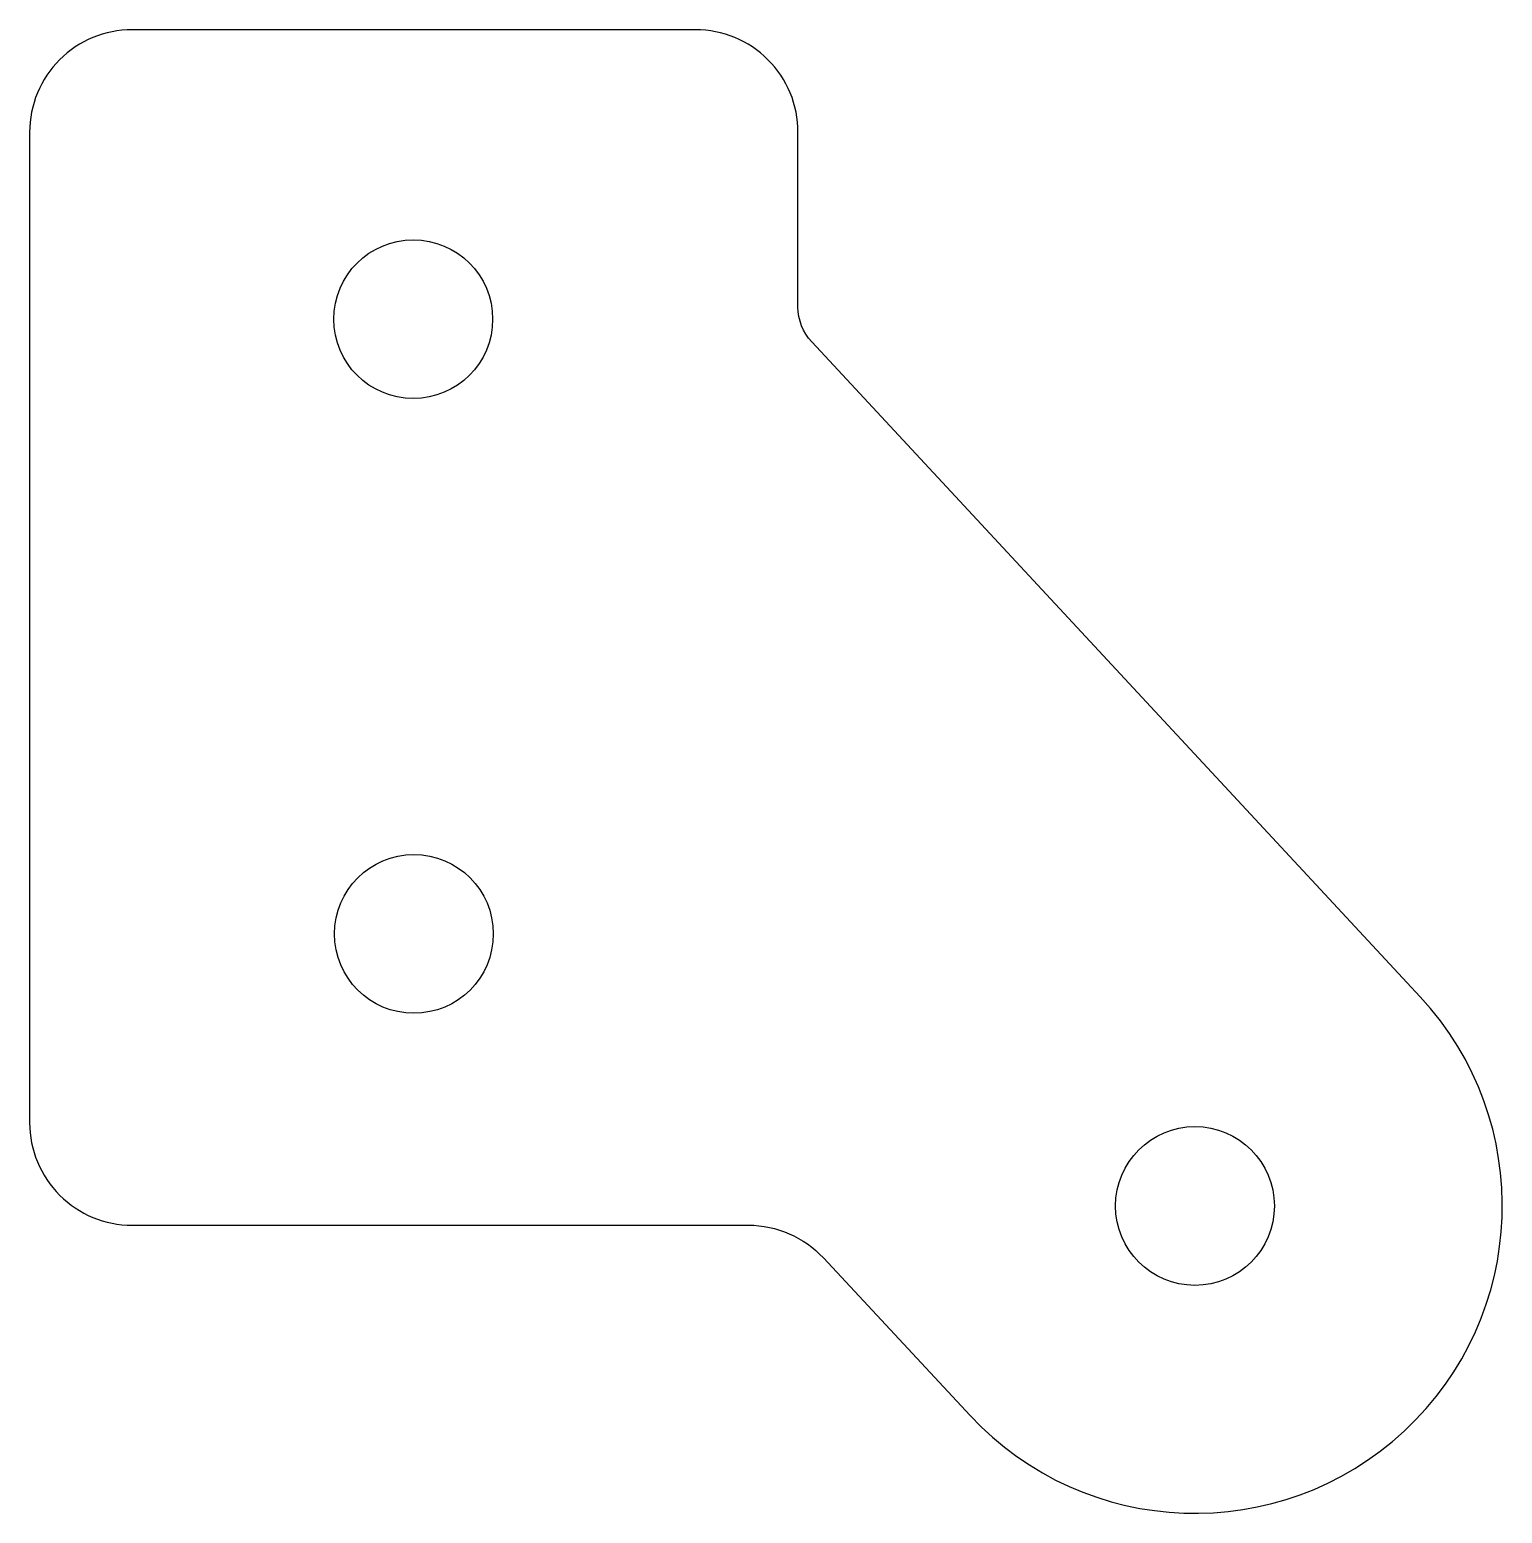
# Model space of a CAD drawing. Header units: millimetres. Extents: x -155 to -126.2, y -138.1 to -109.2.
import ezdxf

# ---------------------------------------------------------------- set-up
doc = ezdxf.new("R2010")
doc.units = ezdxf.units.MM
doc.layers.get('0').update_dxf_attribs({"linetype": 'CONTINUOUS'})

msp = doc.modelspace()

# ---------------------------------------------------------------- linework, layer by layer
msp.add_lwpolyline([(-155, -130.5, 0.414214), (-153, -132.5), (-140.969, -132.5, -0.208237), (-139.505, -133.138), (-136.642, -136.213, 0.999558), (-127.854, -128.041), (-139.733, -115.258, -0.189392), (-140, -114.577), (-140, -111.162, 0.414214), (-142, -109.162), (-153, -109.162, 0.414214), (-155, -111.162)], format="xyb", close=True)
for centre in [(-147.511, -114.813), (-147.499, -126.813), (-132.25, -132.125)]:
    msp.add_circle(centre, 1.55)

doc.saveas('drawing.dxf')
